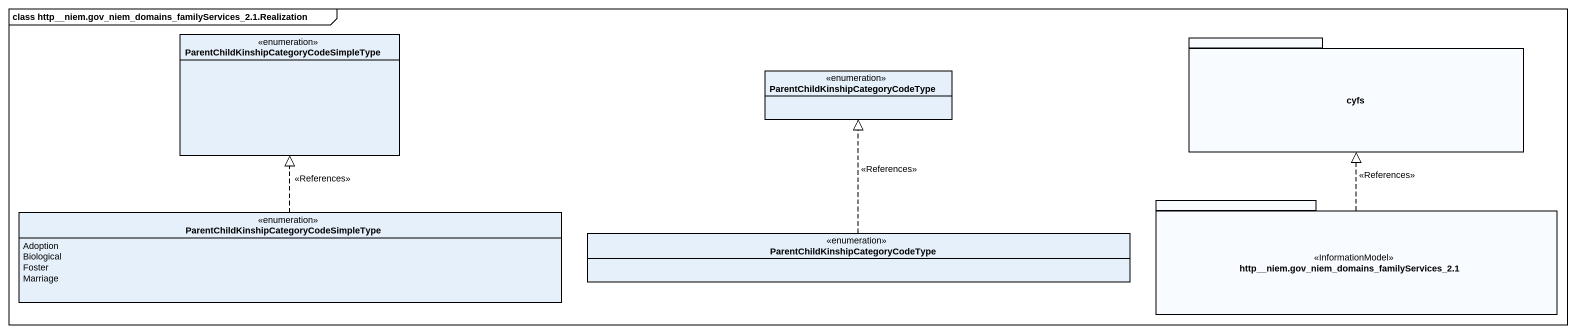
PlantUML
@startuml
mainframe class http__niem.gov_niem_domains_familyServices_2.1.Realization
hide circle
hide empty members
enum "ParentChildKinshipCategoryCodeSimpleType" as ParentChildKinshipCategoryCo
package cyfs {
}
enum "ParentChildKinshipCategoryCodeType" as ParentChildKinshipCategoryCo_2
enum "ParentChildKinshipCategoryCodeSimpleType" as ParentChildKinshipCategoryCo_3 {
  Adoption
  Biological
  Foster
  Marriage
}
enum "ParentChildKinshipCategoryCodeType" as ParentChildKinshipCategoryCo_4
package "http__niem.gov_niem_domains_familyServices_2.1" as http_niem_gov_niem_domains <<InformationModel>> {
}
ParentChildKinshipCategoryCo_3 .up.|> ParentChildKinshipCategoryCo : <<References>>
ParentChildKinshipCategoryCo_4 .up.|> ParentChildKinshipCategoryCo_2 : <<References>>
http_niem_gov_niem_domains .up.|> cyfs : <<References>>
@enduml
